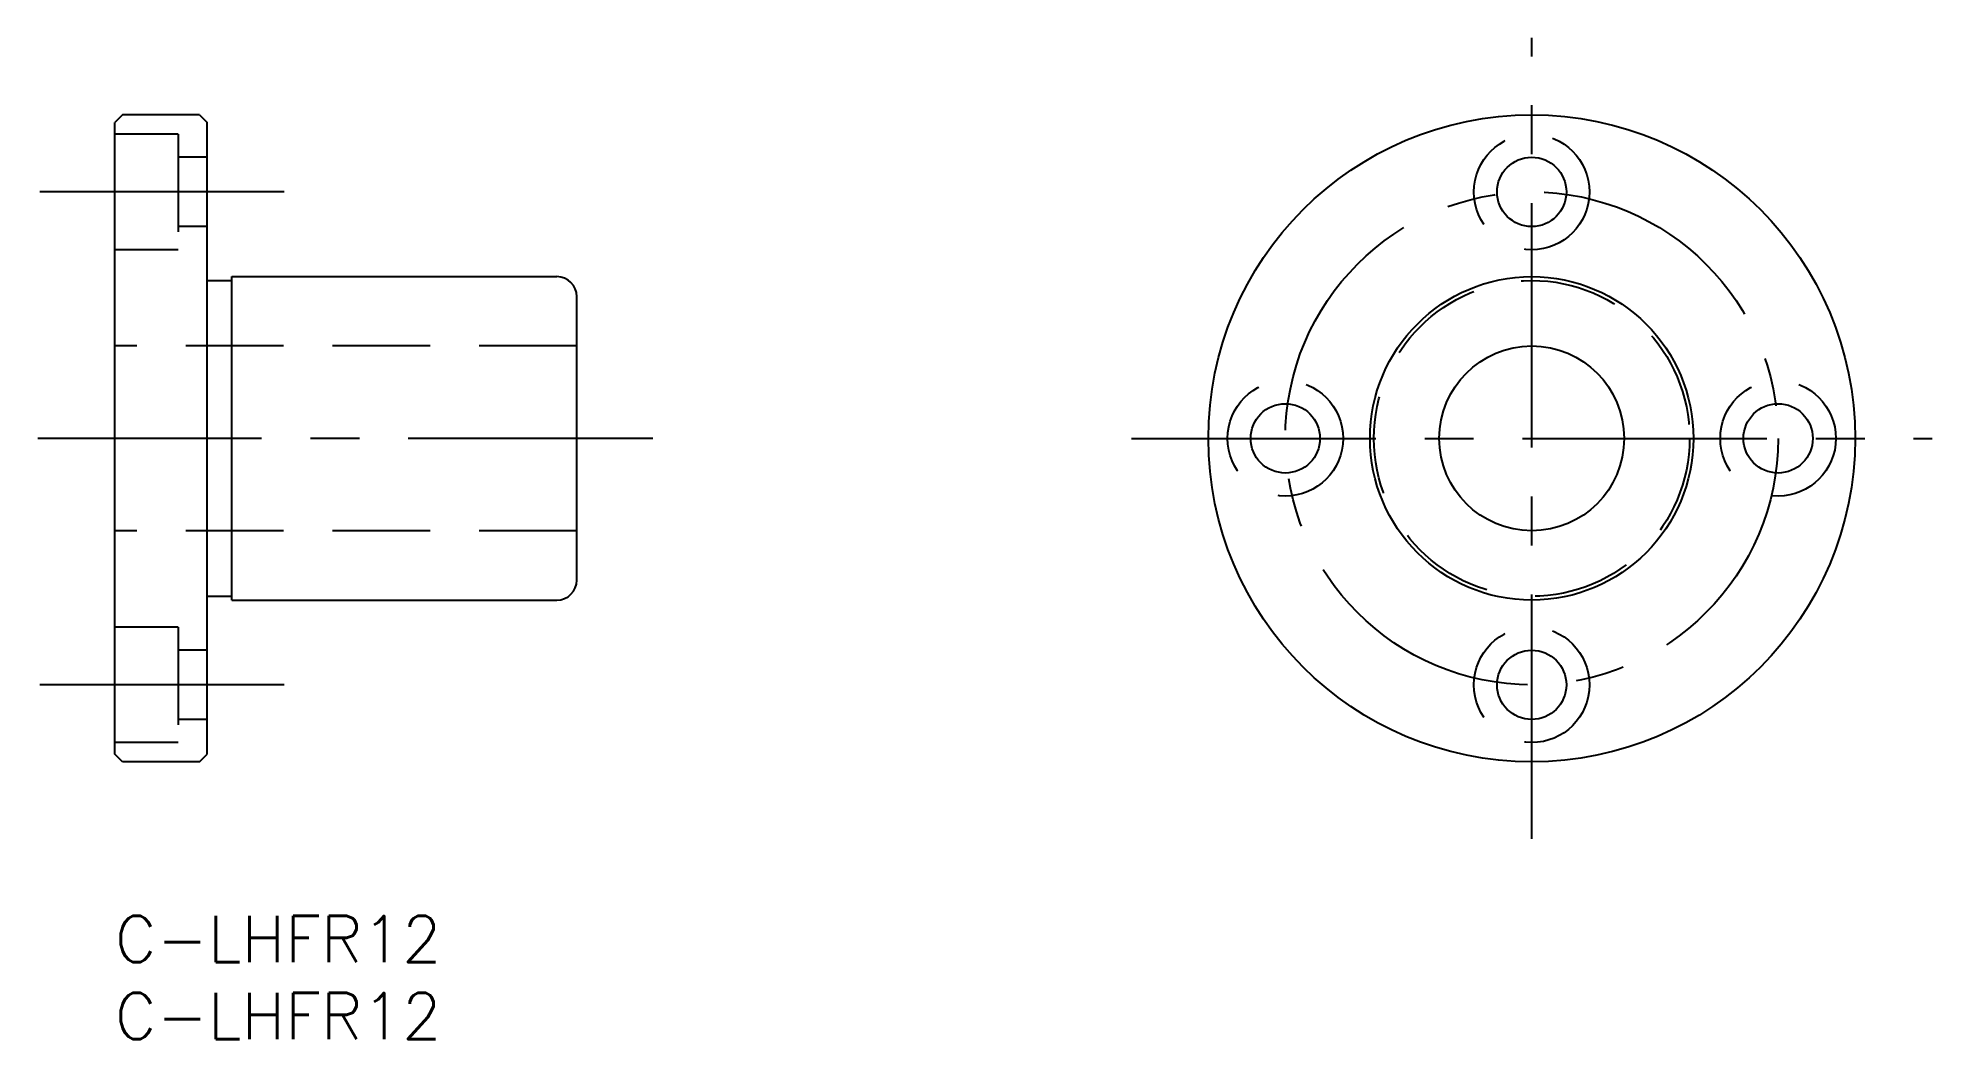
# Model space of a CAD drawing. Extents: x -5 to 118, y -8 to 57.
import ezdxf

# ---------------------------------------------------------------- set-up
doc = ezdxf.new("R2010")
doc.units = 0
doc.header["$LTSCALE"] = 0.5
doc.linetypes.add('CENTER', pattern=[50.8, 31.75, -6.35, 6.35, -6.35])
doc.linetypes.add('DASHED', pattern=[19.05, 12.7, -6.35])
for name, color, linetype in [('MSM_CENTER', 1, 'CENTER'), ('MSM_CONTINUOUS', 7, 'CONTINUOUS'), ('MSM_DASHED', 4, 'DASHED'), ('MSM_PART_NUMBER', 7, 'CONTINUOUS')]:
    doc.layers.add(name, color=color, linetype=linetype)
doc.styles.get("Standard").update_dxf_attribs({"font": 'txt.shx', "height": 3, "bigfont": 'bigfont.shx'})

# ---------------------------------------------------------------- blocks, each defined once
blk = doc.blocks.new('*U24')
at = {"layer": 'MSM_PART_NUMBER'}
blk.add_text('C-LHFR12', height=3, dxfattribs=at).set_placement((0, -3))
blk = doc.blocks.new('*U25')
at = {"layer": 'MSM_PART_NUMBER'}
blk.add_text('C-LHFR12', height=3, dxfattribs=at).set_placement((0, -8))

msp = doc.modelspace()

# ---------------------------------------------------------------- linework, layer by layer
at = {"layer": 'MSM_CENTER'}
for p, q in [((92.01, 5), (92.01, 57)), ((11, 47), (-5, 47)), ((34.93, 31), (-5, 31)), ((66.01, 31), (118.01, 31)), ((11, 15), (-5, 15))]:
    msp.add_line(p, q, dxfattribs=at)
msp.add_circle((92.01, 31), 16, dxfattribs=at)
at = {"layer": 'MSM_CONTINUOUS'}
for p, q in [((0.5, 52), (0, 51.5)), ((5.5, 52), (0.5, 52)), ((5.5, 52), (6, 51.5)), ((0, 10.5), (0, 51.5)), ((6, 10.5), (6, 51.5)), ((6, 41.25), (7.6, 41.25)), ((7.6, 41.5), (28.7, 41.5)), ((7.6, 20.5), (7.6, 41.5)), ((30, 21.8), (30, 40.2)), ((6, 20.75), (7.6, 20.75)), ((7.6, 20.5), (28.7, 20.5)), ((11.63, 20.5), (11.63, 20.5)), ((17.25, 20.5), (17.25, 20.5)), ((0.5, 10), (0, 10.5)), ((5.5, 10), (0.5, 10)), ((5.5, 10), (6, 10.5))]:
    msp.add_line(p, q, dxfattribs=at)
for centre, radius in [((92.01, 31), 21), ((92.01, 47), 2.25), ((92.01, 31), 10.5), ((92.01, 31), 6), ((76.01, 31), 2.25), ((108.01, 31), 2.25), ((92.01, 15), 2.25)]:
    msp.add_circle(centre, radius, dxfattribs=at)
for centre, start, end in [((28.7, 40.2), 0, 90), ((28.7, 21.8), 270, 0)]:
    msp.add_arc(centre, 1.3, start, end, dxfattribs=at)
at = {"layer": 'MSM_DASHED'}
for p, q in [((4.1, 50.75), (0, 50.75)), ((4.1, 50.75), (4.1, 43.25)), ((6, 49.25), (4.1, 49.25)), ((6, 44.75), (4.1, 44.75)), ((4.1, 43.25), (0, 43.25)), ((30, 37), (0, 37)), ((30, 25), (0, 25)), ((4.1, 18.75), (0, 18.75)), ((4.1, 18.75), (4.1, 11.25)), ((6, 17.25), (4.1, 17.25)), ((6, 12.75), (4.1, 12.75)), ((4.1, 11.25), (0, 11.25))]:
    msp.add_line(p, q, dxfattribs=at)
for centre, radius in [((92.01, 47), 3.75), ((92.01, 31), 10.25), ((76.01, 31), 3.75), ((108.01, 31), 3.75), ((92.01, 15), 3.75)]:
    msp.add_circle(centre, radius, dxfattribs=at)

# ---------------------------------------------------------------- block references
at = {"layer": 'MSM_CONTINUOUS'}
for name in ['*U24', '*U25']:
    msp.add_blockref(name, (0, 0), dxfattribs=at)

doc.saveas('drawing.dxf')
